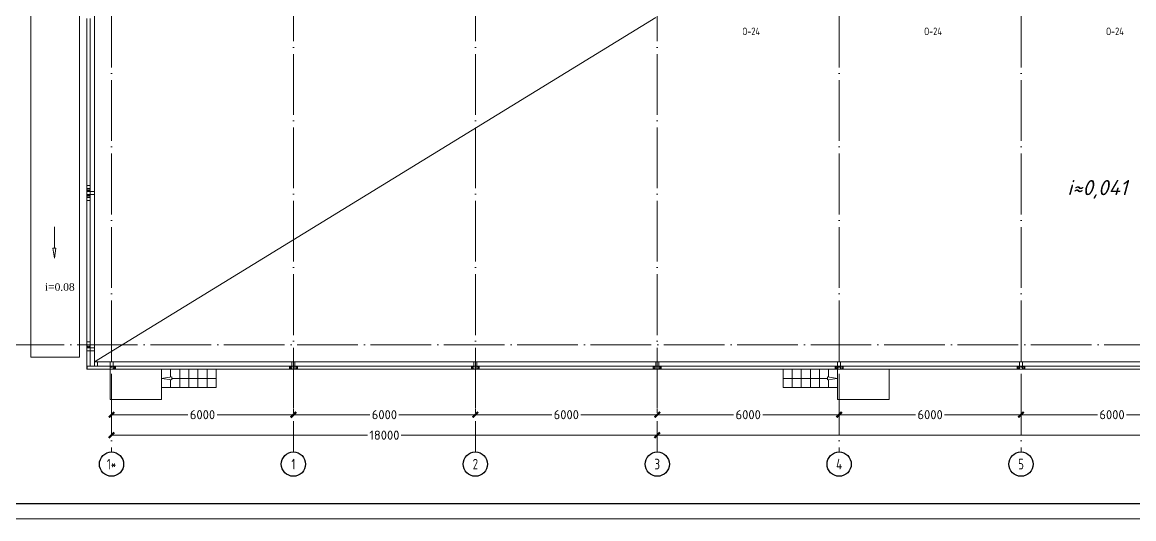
# Model space of a CAD drawing. Extents: x -965262 to 1142518, y -357520 to 71675.
# Drawn here: x -598253 to -561589, y -240088 to -223725 of the extents above; entities that cross this region are included whole.
import ezdxf

# ---------------------------------------------------------------- set-up
doc = ezdxf.new("R2010")
doc.units = 0
doc.header["$LTSCALE"] = 10
doc.linetypes.add('DOTE', pattern=[2.42, 2, -0.2, 0.02, -0.2])
doc.layers.get('0').update_dxf_attribs({"linetype": 'CONTINUOUS', "lineweight": 30})
doc.layers.get('Defpoints').update_dxf_attribs({"linetype": 'CONTINUOUS'})
doc.layers.add('DOTE', color=7, linetype='DOTE', lineweight=9)
doc.styles.add('2.5', font='times.ttf', dxfattribs={"height": 2.5})
doc.styles.add('GOST 2.304', font='isocpeur.ttf', dxfattribs={"width": 0.75, "height": 250})
doc.styles.get("Standard").update_dxf_attribs({"font": 'isocpeur.ttf', "height": 300})
doc.dimstyles.get("Standard").update_dxf_attribs({"dimscale": 100, "dimtxt": 300, "dimasz": 1.8, "dimexe": 1.8, "dimexo": 0.625, "dimgap": 0.9, "dimtad": 0, "dimdec": 0, "dimzin": 0, "dimdsep": 46, "dimtxsty": 'Standard', "dimblk": 'ARCHTICK', "dimcen": 0.9, "dimclrd": 256, "dimclre": 256, "dimclrt": 256, "dimadec": 0, "dimazin": 0, "dimtfac": 1, "dimtdec": 0, "dimtofl": 0, "dimtmove": 0, "dimatfit": 3, "dimfxl": 1, "dimtolj": 1, "dimtzin": 0, "dimlwd": 15, "dimlwe": 15, "dimarcsym": 0})

# ---------------------------------------------------------------- blocks, each defined once
blk = doc.blocks.new('_ArchTick')
at = {"color": 0, "linetype": 'ByBlock', "lineweight": 0, "const_width": 0.4}
blk.add_lwpolyline([(-0.5, -0.5), (0.5, 0.5)], dxfattribs=at)
blk = doc.blocks.new('*D191')
at = {"lineweight": 15, "transparency": 16777216}
for p, q in [((-565307, -236595), (-565307, -236478)), ((-559307, -236595), (-559307, -236478)), ((-565307, -236658), (-562787, -236658)), ((-559307, -236658), (-561827, -236658))]:
    blk.add_line(p, q, dxfattribs=at)
at = {"layer": 'Defpoints', "color": 0, "lineweight": 15, "transparency": 16777216}
for p in [(-565307, -236658), (-565307, -236658), (-559307, -236658)]:
    blk.add_point(p, dxfattribs=at)
at = {"lineweight": 15, "transparency": 16777216, "xscale": 180, "yscale": 180, "zscale": 180, "rotation": 180}
blk.add_blockref('_ArchTick', (-565307, -236658), dxfattribs=at)
at = {"lineweight": 15, "transparency": 16777216, "xscale": 180, "yscale": 180, "zscale": 180}
blk.add_blockref('_ArchTick', (-559307, -236658), dxfattribs=at)
at = {"lineweight": 15, "transparency": 16777216, "insert": (-562307, -236658), "char_height": 300, "attachment_point": 5}
blk.add_mtext('\\A1;6000', dxfattribs=at)
blk = doc.blocks.new('*D192')
at = {"lineweight": 15, "transparency": 16777216}
for p, q in [((-571307, -236595), (-571307, -236478)), ((-565307, -236595), (-565307, -236478)), ((-571307, -236658), (-568787, -236658)), ((-565307, -236658), (-567827, -236658))]:
    blk.add_line(p, q, dxfattribs=at)
at = {"layer": 'Defpoints', "color": 0, "lineweight": 15, "transparency": 16777216}
for p in [(-571307, -236658), (-571307, -236658), (-565307, -236658)]:
    blk.add_point(p, dxfattribs=at)
at = {"lineweight": 15, "transparency": 16777216, "xscale": 180, "yscale": 180, "zscale": 180, "rotation": 180}
blk.add_blockref('_ArchTick', (-571307, -236658), dxfattribs=at)
at = {"lineweight": 15, "transparency": 16777216, "xscale": 180, "yscale": 180, "zscale": 180}
blk.add_blockref('_ArchTick', (-565307, -236658), dxfattribs=at)
at = {"lineweight": 15, "transparency": 16777216, "insert": (-568307, -236658), "char_height": 300, "attachment_point": 5}
blk.add_mtext('\\A1;6000', dxfattribs=at)
blk = doc.blocks.new('*D193')
at = {"lineweight": 15, "transparency": 16777216}
for p, q in [((-577307, -236595), (-577307, -236478)), ((-571307, -236595), (-571307, -236478)), ((-577307, -236658), (-574787, -236658)), ((-571307, -236658), (-573827, -236658))]:
    blk.add_line(p, q, dxfattribs=at)
at = {"layer": 'Defpoints', "color": 0, "lineweight": 15, "transparency": 16777216}
for p in [(-577307, -236658), (-577307, -236658), (-571307, -236658)]:
    blk.add_point(p, dxfattribs=at)
at = {"lineweight": 15, "transparency": 16777216, "xscale": 180, "yscale": 180, "zscale": 180, "rotation": 180}
blk.add_blockref('_ArchTick', (-577307, -236658), dxfattribs=at)
at = {"lineweight": 15, "transparency": 16777216, "xscale": 180, "yscale": 180, "zscale": 180}
blk.add_blockref('_ArchTick', (-571307, -236658), dxfattribs=at)
at = {"lineweight": 15, "transparency": 16777216, "insert": (-574307, -236658), "char_height": 300, "attachment_point": 5}
blk.add_mtext('\\A1;6000', dxfattribs=at)
blk = doc.blocks.new('*D194')
at = {"lineweight": 15, "transparency": 16777216}
for p, q in [((-583307, -236595), (-583307, -236478)), ((-577307, -236595), (-577307, -236478)), ((-583307, -236658), (-580787, -236658)), ((-577307, -236658), (-579827, -236658))]:
    blk.add_line(p, q, dxfattribs=at)
at = {"layer": 'Defpoints', "color": 0, "lineweight": 15, "transparency": 16777216}
for p in [(-583307, -236658), (-583307, -236658), (-577307, -236658)]:
    blk.add_point(p, dxfattribs=at)
at = {"lineweight": 15, "transparency": 16777216, "xscale": 180, "yscale": 180, "zscale": 180, "rotation": 180}
blk.add_blockref('_ArchTick', (-583307, -236658), dxfattribs=at)
at = {"lineweight": 15, "transparency": 16777216, "xscale": 180, "yscale": 180, "zscale": 180}
blk.add_blockref('_ArchTick', (-577307, -236658), dxfattribs=at)
at = {"lineweight": 15, "transparency": 16777216, "insert": (-580307, -236658), "char_height": 300, "attachment_point": 5}
blk.add_mtext('\\A1;6000', dxfattribs=at)
blk = doc.blocks.new('*D195')
at = {"lineweight": 15, "transparency": 16777216}
for p, q in [((-589307, -236595), (-589307, -236478)), ((-583307, -236595), (-583307, -236478)), ((-589307, -236658), (-586787, -236658)), ((-583307, -236658), (-585827, -236658))]:
    blk.add_line(p, q, dxfattribs=at)
at = {"layer": 'Defpoints', "color": 0, "lineweight": 15, "transparency": 16777216}
for p in [(-589307, -236658), (-589307, -236658), (-583307, -236658)]:
    blk.add_point(p, dxfattribs=at)
at = {"lineweight": 15, "transparency": 16777216, "xscale": 180, "yscale": 180, "zscale": 180, "rotation": 180}
blk.add_blockref('_ArchTick', (-589307, -236658), dxfattribs=at)
at = {"lineweight": 15, "transparency": 16777216, "xscale": 180, "yscale": 180, "zscale": 180}
blk.add_blockref('_ArchTick', (-583307, -236658), dxfattribs=at)
at = {"lineweight": 15, "transparency": 16777216, "insert": (-586307, -236658), "char_height": 300, "attachment_point": 5}
blk.add_mtext('\\A1;6000', dxfattribs=at)
blk = doc.blocks.new('*D196')
at = {"lineweight": 15, "transparency": 16777216}
for p, q in [((-595307, -236595), (-595307, -236478)), ((-589307, -236595), (-589307, -236478)), ((-595307, -236658), (-592787, -236658)), ((-589307, -236658), (-591827, -236658))]:
    blk.add_line(p, q, dxfattribs=at)
at = {"layer": 'Defpoints', "color": 0, "lineweight": 15, "transparency": 16777216}
for p in [(-595307, -236658), (-595307, -236658), (-589307, -236658)]:
    blk.add_point(p, dxfattribs=at)
at = {"lineweight": 15, "transparency": 16777216, "xscale": 180, "yscale": 180, "zscale": 180, "rotation": 180}
blk.add_blockref('_ArchTick', (-595307, -236658), dxfattribs=at)
at = {"lineweight": 15, "transparency": 16777216, "xscale": 180, "yscale": 180, "zscale": 180}
blk.add_blockref('_ArchTick', (-589307, -236658), dxfattribs=at)
at = {"lineweight": 15, "transparency": 16777216, "insert": (-592307, -236658), "char_height": 300, "attachment_point": 5}
blk.add_mtext('\\A1;6000', dxfattribs=at)
blk = doc.blocks.new('*D197')
at = {"lineweight": 15, "transparency": 16777216}
for p, q in [((-595307, -237270), (-595307, -237153)), ((-577307, -237270), (-577307, -237153)), ((-595307, -237333), (-586862, -237333)), ((-577307, -237333), (-585752, -237333))]:
    blk.add_line(p, q, dxfattribs=at)
at = {"layer": 'Defpoints', "color": 0, "lineweight": 15, "transparency": 16777216}
for p in [(-595307, -237333), (-577307, -237333), (-577307, -237333)]:
    blk.add_point(p, dxfattribs=at)
at = {"lineweight": 15, "transparency": 16777216, "xscale": 180, "yscale": 180, "zscale": 180, "rotation": 180}
blk.add_blockref('_ArchTick', (-595307, -237333), dxfattribs=at)
at = {"lineweight": 15, "transparency": 16777216, "xscale": 180, "yscale": 180, "zscale": 180}
blk.add_blockref('_ArchTick', (-577307, -237333), dxfattribs=at)
at = {"lineweight": 15, "transparency": 16777216, "insert": (-586307, -237333), "char_height": 300, "attachment_point": 5}
blk.add_mtext('\\A1;18000', dxfattribs=at)
blk = doc.blocks.new('*D198')
at = {"lineweight": 15, "transparency": 16777216}
for p, q in [((-577307, -237270), (-577307, -237153)), ((-541307, -237270), (-541307, -237153)), ((-577307, -237333), (-559892, -237333)), ((-541307, -237333), (-558722, -237333))]:
    blk.add_line(p, q, dxfattribs=at)
at = {"layer": 'Defpoints', "color": 0, "lineweight": 15, "transparency": 16777216}
for p in [(-577307, -237333), (-541307, -237333, -1451), (-541307, -237333)]:
    blk.add_point(p, dxfattribs=at)
at = {"lineweight": 15, "transparency": 16777216, "xscale": 180, "yscale": 180, "zscale": 180, "rotation": 180}
blk.add_blockref('_ArchTick', (-577307, -237333), dxfattribs=at)
at = {"lineweight": 15, "transparency": 16777216, "xscale": 180, "yscale": 180, "zscale": 180}
blk.add_blockref('_ArchTick', (-541307, -237333), dxfattribs=at)
at = {"lineweight": 15, "transparency": 16777216, "insert": (-559307, -237333), "char_height": 300, "attachment_point": 5}
blk.add_mtext('\\A1;36000', dxfattribs=at)

msp = doc.modelspace()

# ---------------------------------------------------------------- linework, layer by layer
at = {"color": 86, "lineweight": 15}
for p, q in [((-595866.4, -162767.1, -4711.1), (-595866.4, -234912.1, -4711.1)), ((-577357.4, -223566.7, -4711.1), (-595866.4, -234912.1, -4711.1)), ((-541222.4, -234912.1, 216.9), (-595866.4, -234912.1, 216.9))]:
    msp.add_line(p, q, dxfattribs=at)
at = {"lineweight": 15, "ltscale": 200}
for p, q in [((-597967.4, -222262.1, -1451.3), (-597967.4, -234762.1, -1451.3)), ((-596367.4, -222262.1, -1451.3), (-596367.4, -234762.1, -1451.3)), ((-596367.4, -234762.1, -1451.3), (-597967.4, -234762.1, -1451.3)), ((-593657.4, -235762.1, -1451.3), (-591857.4, -235762.1, -1451.3)), ((-571357.3, -235762.1, -1451.3), (-573157.3, -235762.1, -1451.3))]:
    msp.add_line(p, q, dxfattribs=at)
at = {"lineweight": 15}
for p, q in [((-596117.4, -223597.1, 216.9), (-596117.4, -229107.1, 216.9)), ((-596017.4, -229107.1, 216.9), (-596017.4, -223597.1, 216.9)), ((-596117.4, -229207.1, 216.9), (-596117.4, -229107.1, 216.9)), ((-596117.4, -229107.1, 216.9), (-596017.4, -229107.1, 216.9)), ((-596017.4, -229107.1, 216.9), (-596017.4, -229207.1, 216.9)), ((-596117.4, -229207.1, 216.9), (-596115.1, -229207.1, 216.9)), ((-596117.4, -229207.1, 216.9), (-596117.4, -229292.1, 216.9)), ((-596117.4, -229292.1, 216.9), (-596117.4, -229302.1, 216.9)), ((-596117.4, -229292.1, 216.9), (-596017.4, -229292.1, 216.9)), ((-596117.4, -229402.1, 216.9), (-596117.4, -229302.1, 216.9)), ((-596117.4, -229302.1, 216.9), (-596017.4, -229302.1, 216.9)), ((-596017.4, -229402.1, 216.9), (-596117.4, -229402.1, 216.9)), ((-596117.4, -229412.1, 216.9), (-596117.4, -229402.1, 216.9)), ((-596117.4, -229412.1, 216.9), (-596017.4, -229412.1, 216.9)), ((-596117.4, -229497.1, 216.9), (-596117.4, -229412.1, 216.9)), ((-596117.4, -229497.1, 216.9), (-596115.1, -229497.1, 216.9)), ((-596117.4, -229497.1, 216.9), (-596117.4, -229597.1, 216.9)), ((-596115.1, -229207.1, 216.9), (-596115.1, -229207.1, 216.9)), ((-596115.1, -229207.1, 216.9), (-596019.7, -229207.1, 216.9)), ((-596019.7, -229207.1, 216.9), (-596115.1, -229207.1, 216.9)), ((-596019.7, -229497.1, 216.9), (-596115.1, -229497.1, 216.9)), ((-596115.1, -229497.1, 216.9), (-596115.1, -229497.2, 216.9)), ((-596115.1, -229497.2, 216.9), (-596019.7, -229497.2, 216.9)), ((-596096.6, -229207.1, 216.9), (-596096.6, -229207.1, 216.9)), ((-596096.6, -229251.1, 216.9), (-596096.6, -229263.1, 216.9)), ((-596096.6, -229453.1, 216.9), (-596096.6, -229441.1, 216.9)), ((-596096.6, -229497.1, 216.9), (-596096.6, -229497.2, 216.9)), ((-596087.4, -229207.1, 216.9), (-596087.4, -229207.1, 216.9)), ((-596087.4, -229265.8, 216.9), (-596087.4, -229248.5, 216.9)), ((-596087.4, -229248.5, 216.9), (-596087.4, -229265.8, 216.9)), ((-596087.4, -229438.5, 216.9), (-596087.4, -229455.8, 216.9)), ((-596087.4, -229455.8, 216.9), (-596087.4, -229438.5, 216.9)), ((-596087.4, -229497.1, 216.9), (-596087.4, -229497.2, 216.9)), ((-596017.4, -229207.1, 216.9), (-596019.7, -229207.1, 216.9)), ((-596019.7, -229207.1, 216.9), (-596019.7, -229207.1, 216.9)), ((-596017.4, -229497.1, 216.9), (-596019.7, -229497.1, 216.9)), ((-596019.7, -229497.1, 216.9), (-596019.7, -229497.2, 216.9)), ((-596017.4, -229207.1, 216.9), (-596017.4, -229292.1, 216.9)), ((-596017.4, -229302.1, 216.9), (-596017.4, -229292.1, 216.9)), ((-596017.4, -229302.1, 216.9), (-595867.4, -229302.1, 216.9)), ((-596017.4, -229302.1, 216.9), (-596017.4, -229402.1, 216.9)), ((-596017.4, -229402.1, 216.9), (-595867.4, -229402.1, 216.9)), ((-596017.4, -229402.1, 216.9), (-596017.4, -229412.1, 216.9)), ((-596017.4, -229497.1, 216.9), (-596017.4, -229412.1, 216.9)), ((-596017.4, -229597.1, 216.9), (-596017.4, -229497.1, 216.9)), ((-596117.4, -229597.1, 216.9), (-596017.4, -229597.1, 216.9)), ((-596117.4, -229597.1, 216.9), (-596117.4, -234257.1, 216.9)), ((-596017.4, -234257.1, 216.9), (-596017.4, -229597.1, 216.9)), ((-597193.8, -231164.9, -1451.3), (-597193.8, -230462.6, -1451.3)), ((-597193.8, -231504.2, -1451.3), (-597242.8, -231164.9, -1451.3)), ((-597242.8, -231164.9, -1451.3), (-597144.8, -231164.9, -1451.3)), ((-597193.8, -231504.2, -1451.3), (-597144.8, -231164.9, -1451.3)), ((-596117.4, -234257.1, 216.9), (-596017.4, -234257.1, 216.9)), ((-596117.4, -234357.1, 216.9), (-596117.4, -234257.1, 216.9)), ((-596017.4, -234257.1, 216.9), (-596017.4, -234357.1, 216.9)), ((-596117.4, -234357.1, 216.9), (-596115.1, -234357.1, 216.9)), ((-596117.4, -234357.1, 216.9), (-596117.4, -234442.1, 216.9)), ((-596117.4, -234452.1, 216.9), (-596117.4, -234442.1, 216.9)), ((-596117.4, -234442.1, 216.9), (-596017.4, -234442.1, 216.9)), ((-596017.4, -234452.1, 216.9), (-596117.4, -234452.1, 216.9)), ((-596117.4, -234452.1, 216.9), (-596117.4, -234552.1, 216.9)), ((-596117.4, -234552.1, 216.9), (-596017.4, -234552.1, 216.9)), ((-596117.4, -235062.1, 216.9), (-596117.4, -234552.1, 216.9)), ((-596117.4, -234552.1, 216.9), (-596017.4, -234552.1, 216.9)), ((-596115.1, -234357.1, 216.9), (-596115.1, -234357.1, 216.9)), ((-596115.1, -234357.1, 216.9), (-596019.7, -234357.1, 216.9)), ((-596019.7, -234357.1, 216.9), (-596115.1, -234357.1, 216.9)), ((-596097, -234357.1, 216.9), (-596097, -234357.1, 216.9)), ((-596097, -234401.6, 216.9), (-596097, -234412.7, 216.9)), ((-596087.8, -234357.1, 216.9), (-596087.8, -234357.1, 216.9)), ((-596087.8, -234398.4, 216.9), (-596087.8, -234415.9, 216.9)), ((-596087.8, -234398.4, 216.9), (-596087.8, -234415.9, 216.9)), ((-596019.7, -234357.1, 216.9), (-596019.7, -234357.1, 216.9)), ((-596017.4, -234357.1, 216.9), (-596019.7, -234357.1, 216.9)), ((-596017.4, -234357.1, 216.9), (-596017.4, -234442.1, 216.9)), ((-596017.4, -234442.1, 216.9), (-596017.4, -234452.1, 216.9)), ((-596017.4, -234452.1, 216.9), (-595866.4, -234452.1, 216.9)), ((-596017.4, -234552.1, 216.9), (-596017.4, -234452.1, 216.9)), ((-596017.4, -234552.1, 216.9), (-595866.4, -234552.1, 216.9)), ((-596017.4, -235062.1, 216.9), (-596017.4, -234552.1, 216.9)), ((-595867.4, -235062.1, 216.9), (-595867.4, -234552.1, 216.9)), ((-595767.4, -235062.1, 216.9), (-595767.4, -234912.1, 216.9)), ((-595767.4, -234912.1, 216.9), (-595357.4, -234912.1, 216.9)), ((-595357.4, -235062.1, 216.9), (-595357.4, -234912.1, 216.9)), ((-595257.4, -235062.1, 216.9), (-595257.4, -234912.1, 216.9)), ((-589357.4, -235062.1, -4711.1), (-589357.4, -234912.1, -4711.1)), ((-589257.4, -235062.1, -4711.1), (-589257.4, -234912.1, -4711.1)), ((-583357.4, -235062.1, -4711.1), (-583357.4, -234912.1, -4711.1)), ((-583257.4, -235062.1, -4711.1), (-583257.4, -234912.1, -4711.1)), ((-577357.4, -235062.1, -4711.1), (-577357.4, -234912.1, -4711.1)), ((-577257.4, -235062.1, -4711.1), (-577257.4, -234912.1, -4711.1)), ((-571357.4, -235062.1, -4711.1), (-571357.4, -234912.1, -4711.1)), ((-571257.4, -235062.1, -4711.1), (-571257.4, -234912.1, -4711.1)), ((-565357.4, -235062.1, -4711.1), (-565357.4, -234912.1, -4711.1)), ((-565257.4, -235062.1, -4711.1), (-565257.4, -234912.1, -4711.1)), ((-596117.4, -235062.1, 216.9), (-596114.2, -235062.1, 216.9)), ((-596117.4, -235062.1, 216.9), (-596117.4, -235162.1, 216.9)), ((-596017.4, -235062.1, 216.9), (-596117.4, -235062.1, 216.9)), ((-596117.4, -235162.1, 216.9), (-596114.2, -235162.1, 216.9)), ((-596114.2, -235162.1, 216.9), (-596114.2, -235062.1, 216.9)), ((-596114.2, -235062.1, 216.9), (-595357.4, -235062.1, 216.9)), ((-596114.2, -235162.1, 216.9), (-596114.2, -235062.1, 216.9)), ((-596114.2, -235162.1, 216.9), (-595357.4, -235162.1, 216.9)), ((-595257.4, -235062.1, 216.9), (-595357.4, -235062.1, 216.9)), ((-595357.4, -235062.1, 216.9), (-595357.4, -235162.1, 216.9)), ((-595357.4, -235062.1, 216.9), (-595357.4, -235162.1, 216.9)), ((-595357.4, -235162.1, 216.9), (-595257.4, -235162.1, 216.9)), ((-595357.3, -235162.1, -1451.3), (-595357.3, -236162.1, -1451.3)), ((-595257.4, -235162.1, 216.9), (-595257.4, -235062.1, 216.9)), ((-595257.4, -235062.1, 216.9), (-595177.4, -235062.1, 216.9)), ((-595177.4, -235162.1, 216.9), (-595257.4, -235162.1, 216.9)), ((-595221.1, -235132.1, 216.9), (-595203.8, -235132.1, 216.9)), ((-595177.4, -235062.1, 216.9), (-595177.4, -235162.1, 216.9)), ((-589437.4, -235062.1, 216.9), (-595177.4, -235062.1, 216.9)), ((-595177.4, -235162.1, 216.9), (-589437.4, -235162.1, 216.9)), ((-593657.4, -235162.1, -1451.3), (-593657.4, -236162.1, -1451.3)), ((-593357.4, -235162.1, -1451.3), (-593357.4, -235418.8, -1451.3)), ((-593057.4, -235162.1, -1451.3), (-593057.4, -235762.1, -1451.3)), ((-592757.4, -235162.1, -1451.3), (-592757.4, -235762.1, -1451.3)), ((-592457.4, -235162.1, -1451.3), (-592457.4, -235762.1, -1451.3)), ((-592157.4, -235162.1, -1451.3), (-592157.4, -235762.1, -1451.3)), ((-591857.4, -235162.1, -1451.3), (-591857.4, -235762.1, -1451.3)), ((-589357.4, -235062.1, -4711.1), (-589437.4, -235062.1, -4711.1)), ((-589437.4, -235062.1, -4711.1), (-589437.4, -235162.1, -4711.1)), ((-589437.4, -235162.1, -4711.1), (-589357.4, -235162.1, -4711.1)), ((-589393.8, -235132.1, -4711.1), (-589411.1, -235132.1, -4711.1)), ((-589357.4, -235062.1, -4711.1), (-589357.4, -235162.1, -4711.1)), ((-589257.4, -235062.1, -4711.1), (-589357.4, -235062.1, -4711.1)), ((-589357.4, -235162.1, -4711.1), (-589257.4, -235162.1, -4711.1)), ((-589355.1, -235064.4, -4711.1), (-589259.7, -235064.4, -4711.1)), ((-589355.1, -235159.8, -4711.1), (-589355.1, -235064.4, -4711.1)), ((-589259.7, -235158.9, -4711.1), (-589355.1, -235158.9, -4711.1)), ((-589355.1, -235158.9, -4711.1), (-589259.7, -235158.9, -4711.1)), ((-589259.7, -235159.8, -4711.1), (-589355.1, -235159.8, -4711.1)), ((-589259.7, -235064.4, -4711.1), (-589259.7, -235159.8, -4711.1)), ((-589257.4, -235162.1, -4711.1), (-589257.4, -235062.1, -4711.1)), ((-589257.4, -235062.1, -4711.1), (-589177.4, -235062.1, -4711.1)), ((-589177.4, -235162.1, -4711.1), (-589257.4, -235162.1, -4711.1)), ((-589221.1, -235132.1, -4711.1), (-589203.8, -235132.1, -4711.1)), ((-583437.4, -235062.1, 216.9), (-589177.4, -235062.1, 216.9)), ((-589177.4, -235062.1, -4711.1), (-589177.4, -235162.1, -4711.1)), ((-589177.4, -235162.1, 216.9), (-583437.4, -235162.1, 216.9)), ((-583357.4, -235062.1, -4711.1), (-583437.4, -235062.1, -4711.1)), ((-583437.4, -235062.1, -4711.1), (-583437.4, -235162.1, -4711.1)), ((-583437.4, -235162.1, -4711.1), (-583357.4, -235162.1, -4711.1)), ((-583393.8, -235132.1, -4711.1), (-583411.1, -235132.1, -4711.1)), ((-583357.4, -235062.1, -4711.1), (-583357.4, -235162.1, -4711.1)), ((-583257.4, -235062.1, -4711.1), (-583357.4, -235062.1, -4711.1)), ((-583357.4, -235162.1, -4711.1), (-583257.4, -235162.1, -4711.1)), ((-583355.1, -235064.4, -4711.1), (-583259.7, -235064.4, -4711.1)), ((-583355.1, -235159.8, -4711.1), (-583355.1, -235064.4, -4711.1)), ((-583259.7, -235158.9, -4711.1), (-583355.1, -235158.9, -4711.1)), ((-583355.1, -235158.9, -4711.1), (-583259.7, -235158.9, -4711.1)), ((-583259.7, -235159.8, -4711.1), (-583355.1, -235159.8, -4711.1)), ((-583259.7, -235064.4, -4711.1), (-583259.7, -235159.8, -4711.1)), ((-583257.4, -235162.1, -4711.1), (-583257.4, -235062.1, -4711.1)), ((-583257.4, -235062.1, -4711.1), (-583177.4, -235062.1, -4711.1)), ((-583177.4, -235162.1, -4711.1), (-583257.4, -235162.1, -4711.1)), ((-583221.1, -235132.1, -4711.1), (-583203.8, -235132.1, -4711.1)), ((-577437.4, -235062.1, 216.9), (-583177.4, -235062.1, 216.9)), ((-583177.4, -235062.1, -4711.1), (-583177.4, -235162.1, -4711.1)), ((-583177.4, -235162.1, 216.9), (-577437.4, -235162.1, 216.9)), ((-577357.4, -235062.1, -4711.1), (-577437.4, -235062.1, -4711.1)), ((-577437.4, -235062.1, -4711.1), (-577437.4, -235162.1, -4711.1)), ((-577437.4, -235162.1, -4711.1), (-577357.4, -235162.1, -4711.1)), ((-577393.8, -235132.1, -4711.1), (-577411.1, -235132.1, -4711.1)), ((-577357.4, -235062.1, -4711.1), (-577357.4, -235162.1, -4711.1)), ((-577257.4, -235062.1, -4711.1), (-577357.4, -235062.1, -4711.1)), ((-577357.4, -235162.1, -4711.1), (-577257.4, -235162.1, -4711.1)), ((-577355.1, -235064.4, -4711.1), (-577259.7, -235064.4, -4711.1)), ((-577355.1, -235159.8, -4711.1), (-577355.1, -235064.4, -4711.1)), ((-577259.7, -235158.9, -4711.1), (-577355.1, -235158.9, -4711.1)), ((-577355.1, -235158.9, -4711.1), (-577259.7, -235158.9, -4711.1)), ((-577259.7, -235159.8, -4711.1), (-577355.1, -235159.8, -4711.1)), ((-577259.7, -235064.4, -4711.1), (-577259.7, -235159.8, -4711.1)), ((-577257.4, -235162.1, -4711.1), (-577257.4, -235062.1, -4711.1)), ((-577257.4, -235062.1, -4711.1), (-577177.4, -235062.1, -4711.1)), ((-577177.4, -235162.1, -4711.1), (-577257.4, -235162.1, -4711.1)), ((-577221.1, -235132.1, -4711.1), (-577203.8, -235132.1, -4711.1)), ((-577177.4, -235062.1, -4711.1), (-577177.4, -235162.1, -4711.1)), ((-571437.4, -235062.1, 216.9), (-577177.4, -235062.1, 216.9)), ((-577177.4, -235162.1, 216.9), (-571437.4, -235162.1, 216.9)), ((-573157.3, -235162.1, -1451.3), (-573157.3, -235762.1, -1451.3)), ((-572857.3, -235162.1, -1451.3), (-572857.3, -235762.1, -1451.3)), ((-572557.3, -235162.1, -1451.3), (-572557.3, -235762.1, -1451.3)), ((-572257.3, -235162.1, -1451.3), (-572257.3, -235762.1, -1451.3)), ((-571957.3, -235162.1, -1451.3), (-571957.3, -235762.1, -1451.3)), ((-571657.3, -235162.1, -1451.3), (-571657.3, -235418.8, -1451.3)), ((-571357.4, -235062.1, -4711.1), (-571437.4, -235062.1, -4711.1)), ((-571437.4, -235062.1, -4711.1), (-571437.4, -235162.1, -4711.1)), ((-571437.4, -235162.1, -4711.1), (-571357.4, -235162.1, -4711.1)), ((-571393.8, -235132.1, -4711.1), (-571411.1, -235132.1, -4711.1)), ((-571357.4, -235062.1, -4711.1), (-571357.4, -235162.1, -4711.1)), ((-571257.4, -235062.1, -4711.1), (-571357.4, -235062.1, -4711.1)), ((-571357.4, -235162.1, -4711.1), (-571257.4, -235162.1, -4711.1)), ((-571357.3, -235162.1, -1451.3), (-571357.3, -236162.1, -1451.3)), ((-571355.1, -235064.4, -4711.1), (-571259.7, -235064.4, -4711.1)), ((-571355.1, -235159.8, -4711.1), (-571355.1, -235064.4, -4711.1)), ((-571259.7, -235158.9, -4711.1), (-571355.1, -235158.9, -4711.1)), ((-571355.1, -235158.9, -4711.1), (-571259.7, -235158.9, -4711.1)), ((-571259.7, -235159.8, -4711.1), (-571355.1, -235159.8, -4711.1)), ((-571259.7, -235064.4, -4711.1), (-571259.7, -235159.8, -4711.1)), ((-571257.4, -235162.1, -4711.1), (-571257.4, -235062.1, -4711.1)), ((-571257.4, -235062.1, -4711.1), (-571177.4, -235062.1, -4711.1)), ((-571177.4, -235162.1, -4711.1), (-571257.4, -235162.1, -4711.1)), ((-571221.1, -235132.1, -4711.1), (-571203.8, -235132.1, -4711.1)), ((-571177.4, -235062.1, -4711.1), (-571177.4, -235162.1, -4711.1)), ((-565437.4, -235062.1, 216.9), (-571177.4, -235062.1, 216.9)), ((-571177.4, -235162.1, 216.9), (-565437.4, -235162.1, 216.9)), ((-569657.4, -235162.1, -1451.3), (-569657.4, -236162.1, -1451.3)), ((-565357.4, -235062.1, -4711.1), (-565437.4, -235062.1, -4711.1)), ((-565437.4, -235062.1, -4711.1), (-565437.4, -235162.1, -4711.1)), ((-565437.4, -235162.1, -4711.1), (-565357.4, -235162.1, -4711.1)), ((-565393.8, -235132.1, -4711.1), (-565411.1, -235132.1, -4711.1)), ((-565357.4, -235062.1, -4711.1), (-565357.4, -235162.1, -4711.1)), ((-565257.4, -235062.1, -4711.1), (-565357.4, -235062.1, -4711.1)), ((-565357.4, -235162.1, -4711.1), (-565257.4, -235162.1, -4711.1)), ((-565355.1, -235064.4, -4711.1), (-565259.7, -235064.4, -4711.1)), ((-565355.1, -235159.8, -4711.1), (-565355.1, -235064.4, -4711.1)), ((-565259.7, -235158.9, -4711.1), (-565355.1, -235158.9, -4711.1)), ((-565355.1, -235158.9, -4711.1), (-565259.7, -235158.9, -4711.1)), ((-565259.7, -235159.8, -4711.1), (-565355.1, -235159.8, -4711.1)), ((-565259.7, -235064.4, -4711.1), (-565259.7, -235159.8, -4711.1)), ((-565257.4, -235162.1, -4711.1), (-565257.4, -235062.1, -4711.1)), ((-565257.4, -235062.1, -4711.1), (-565177.4, -235062.1, -4711.1)), ((-565177.4, -235162.1, -4711.1), (-565257.4, -235162.1, -4711.1)), ((-565221.1, -235132.1, -4711.1), (-565203.8, -235132.1, -4711.1)), ((-565177.4, -235062.1, -4711.1), (-565177.4, -235162.1, -4711.1)), ((-559437.4, -235062.1, 216.9), (-565177.4, -235062.1, 216.9)), ((-565177.4, -235162.1, 216.9), (-559437.4, -235162.1, 216.9)), ((-593657.4, -235462.1, -1451.3), (-593318.1, -235413.1, -1451.3)), ((-593657.4, -235462.1, -1451.3), (-593318.1, -235511.1, -1451.3)), ((-593357.4, -235505.4, -1451.3), (-593357.4, -235762.1, -1451.3)), ((-593318.1, -235413.1, -1451.3), (-593318.1, -235511.1, -1451.3)), ((-591857.4, -235462.1, -1451.3), (-593318.1, -235462.1, -1451.3)), ((-573157.3, -235462.1, -1451.3), (-571696.7, -235462.1, -1451.3)), ((-571357.3, -235462.1, -1451.3), (-571696.7, -235413.1, -1451.3)), ((-571696.7, -235511.1, -1451.3), (-571696.7, -235413.1, -1451.3)), ((-571357.3, -235462.1, -1451.3), (-571696.7, -235511.1, -1451.3)), ((-571657.3, -235505.4, -1451.3), (-571657.3, -235762.1, -1451.3)), ((-595357.3, -236162.1, -1451.3), (-593657.4, -236162.1, -1451.3)), ((-571357.3, -236162.1, -1451.3), (-569657.4, -236162.1, -1451.3))]:
    msp.add_line(p, q, dxfattribs=at)
at = {"lineweight": 15, "elevation": -1808.5}
msp.add_lwpolyline([(-484562.4, -240087.8), (-484562.4, -155987.8), (-603462.4, -155987.8), (-603462.4, -240087.8)], close=True, dxfattribs=at)
at = {"elevation": -1808.5}
msp.add_lwpolyline([(-485062.4, -239587.8), (-485062.4, -156487.8), (-601462.4, -156487.8), (-601462.4, -239587.8)], close=True, dxfattribs=at)
at = {"lineweight": 15}
for centre in [(-596089.9, -229257.1, 216.9), (-596089.9, -229447.1, 216.9), (-596044.9, -229257.1, 216.9), (-596044.9, -229447.1, 216.9), (-596089.9, -234407.1, 216.9), (-596044.9, -234407.1, 216.9), (-595212.4, -235089.6, 216.9), (-595212.4, -235134.6, 216.9), (-589402.4, -235089.6, -4711.1), (-589402.4, -235134.6, -4711.1), (-589212.4, -235089.6, -4711.1), (-589212.4, -235134.6, -4711.1), (-583402.4, -235089.6, -4711.1), (-583402.4, -235134.6, -4711.1), (-583212.4, -235089.6, -4711.1), (-583212.4, -235134.6, -4711.1), (-577402.4, -235089.6, -4711.1), (-577402.4, -235134.6, -4711.1), (-577212.4, -235089.6, -4711.1), (-577212.4, -235134.6, -4711.1), (-571402.4, -235089.6, -4711.1), (-571402.4, -235134.6, -4711.1), (-571212.4, -235089.6, -4711.1), (-571212.4, -235134.6, -4711.1), (-565402.4, -235089.6, -4711.1), (-565402.4, -235134.6, -4711.1), (-565212.4, -235089.6, -4711.1), (-565212.4, -235134.6, -4711.1)]:
    msp.add_circle(centre, 9, dxfattribs=at)
at = {"layer": 'DOTE', "ltscale": 100, "extrusion": (0, -1, 0)}
for p, q in [((-589307.4, -161852.1, -6162.4), (-589307.4, -237887.4, -6162.4)), ((-583307.4, -161852.1, -6162.4), (-583307.4, -237887.4, -6162.4)), ((-577307.4, -161852.1, -6162.4), (-577307.4, -237887.4, -6162.4)), ((-595307.4, -162715.3, -6162.4), (-595307.4, -237887.4, -6162.4)), ((-571307.4, -162715.3, -6162.4), (-571307.4, -237887.4, -6162.4)), ((-565307.4, -162715.3, -6162.4), (-565307.4, -237887.4, -6162.4))]:
    msp.add_line(p, q, dxfattribs=at)
at = {"layer": 'DOTE', "ltscale": 100}
msp.add_line((-541206.2, -234352.1, -6162.4), (-599662.7, -234352.1, -6162.4), dxfattribs=at)
at = {"layer": 'DOTE', "linetype": 'Continuous', "lineweight": 30}
for centre in [(-595307.4, -238287.4, -6162.4), (-589307.4, -238287.4, -6162.4), (-583307.4, -238287.4, -6162.4), (-577307.4, -238287.4, -6162.4), (-571307.4, -238287.4, -6162.4), (-565307.4, -238287.4, -6162.4)]:
    msp.add_circle(centre, 400, dxfattribs=at)

# ---------------------------------------------------------------- texts
at = {"color": 5, "width": 0.75}
for p in [(-574497, -224150.2, 5574.1), (-568497, -224150.2, 5574.1), (-562497, -224150.2, 5574.1)]:
    msp.add_text('О-24', height=250, dxfattribs=at).set_placement(p)
at = {"lineweight": 0, "style": '2.5'}
msp.add_text('i=0.08', height=250, dxfattribs=at).set_placement((-597501.9, -232574.9, -1451.3))
at = {"ltscale": 25, "insert": (-562790.1, -229233.2, -4711.1), "char_height": 500, "width": 23113.568, "attachment_point": 5, "style": 'GOST 2.304'}
msp.add_mtext('{\\fISOCPEUR|b0|i1|c204|p34;\\W1;i≈0,041}', dxfattribs=at)
at = {"layer": 'DOTE', "linetype": 'Continuous', "lineweight": 30, "ltscale": 100, "char_height": 350, "width": 800, "attachment_point": 5, "style": 'GOST 2.304'}
for s, insert in [('1*', (-595307.4, -238287.4, -6162.4)), ('1', (-589307.4, -238287.4, -6162.4)), ('2', (-583307.4, -238287.4, -6162.4)), ('3', (-577307.4, -238287.4, -6162.4)), ('4', (-571307.4, -238287.4, -6162.4)), ('5', (-565307.4, -238287.4, -6162.4))]:
    msp.add_mtext(s, dxfattribs=dict(at, insert=insert))

# ---------------------------------------------------------------- dimensions: what is measured, and where the dimension line sits
at = {"lineweight": 15}
for base, p1, p2, picture, middle in [((-595307.4, -236657.7, -4711.1), (-589307.4, -236657.7, -4711.1), (-595307.4, -236657.7, -4711.1), '*D196', (-592307.4, -236657.7, -4711.1)), ((-589307.4, -236657.7, -4711.1), (-583307.4, -236657.7, -4711.1), (-589307.4, -236657.7, -4711.1), '*D195', (-586307.4, -236657.7, -4711.1)), ((-583307.4, -236657.7, -4711.1), (-577307.4, -236657.7, -4711.1), (-583307.4, -236657.7, -4711.1), '*D194', (-580307.4, -236657.7, -4711.1)), ((-577307.4, -236657.7, -4711.1), (-571307.4, -236657.7, -4711.1), (-577307.4, -236657.7, -4711.1), '*D193', (-574307.4, -236657.7, -4711.1)), ((-571307.4, -236657.7, -4711.1), (-565307.4, -236657.7, -4711.1), (-571307.4, -236657.7, -4711.1), '*D192', (-568307.4, -236657.7, -4711.1)), ((-565307.4, -236657.7, -4711.1), (-559307.4, -236657.7, -4711.1), (-565307.4, -236657.7, -4711.1), '*D191', (-562307.4, -236657.7, -4711.1)), ((-577307.4, -237332.9, -4711.1), (-595307.4, -237332.9, -4711.1), (-577307.4, -237332.9, -4711.1), '*D197', (-586307.4, -237332.9, -4711.1)), ((-541307.4, -237332.9, -4711.1), (-577307.4, -237332.9, -4711.1), (-541307.4, -237332.9, -6162.4), '*D198', (-559307.4, -237332.9, -4711.1))]:
    dim = msp.add_linear_dim(base=base, p1=p1, p2=p2, dimstyle='Standard', dxfattribs=at)
    dim.commit()
    dim.dimension.update_dxf_attribs({"geometry": picture, "text_midpoint": middle})

doc.saveas('drawing.dxf')
